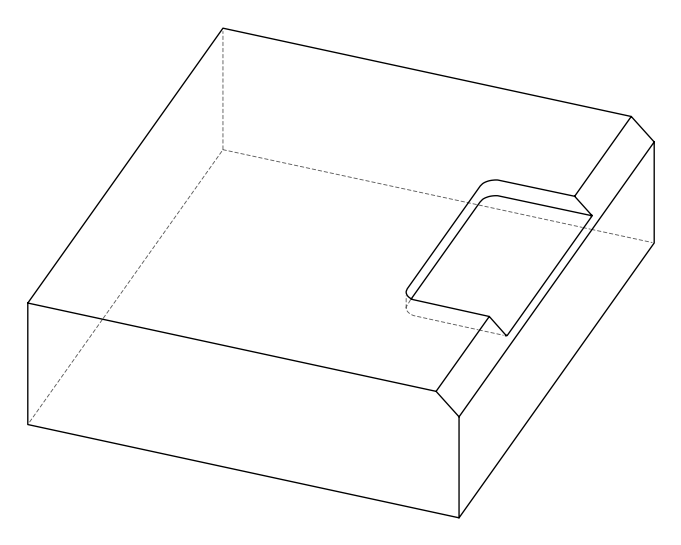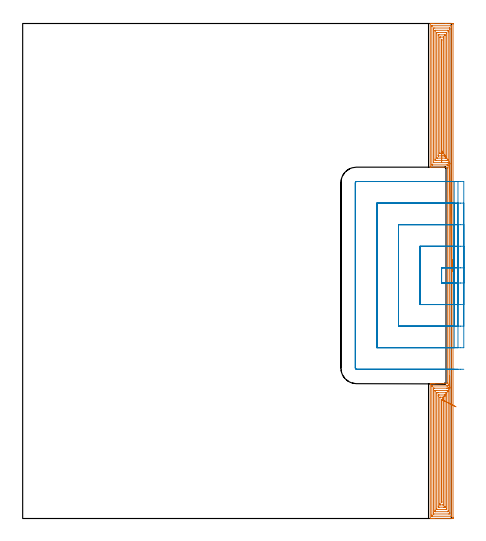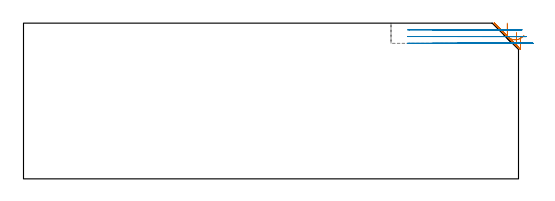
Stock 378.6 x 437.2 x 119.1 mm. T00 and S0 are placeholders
(PLAN: 2 operations, 1 tool changes, 27.8 min)
(1 AREA_MILL | FG_CHAMFER_SURFACE | UGT0205_001 | 19.6 min | 84033 mm3)
(2 MILL_SLOT | SLOT_PARTIAL_RECTANGULAR | UGT0201_109 | Follow Part, ap 6.35, ae 75% | 8.23 min | 253621 mm3)
(TOOL UGT0205_001 | Chamfer Mill 20 x 3 x 45 deg. | D20 FL50 Z2)
(TOOL UGT0201_109 | End Mill 25.4 mm | D25.4 FL25 Z2)
(OP 1 AREA_MILL)
G17 G21 G94 G90
T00 M6
G54
G17 G0 G90 X380.1 Y228.6 S1061 M3
G43 Z129.1 H0
Z109.
G94 G1 Y228.562 Z108.128 F250.
Y228.448 Z107.264
Y228.259 Z106.412
Y227.997 Z105.58
Y227.663 Z104.774
Y227.26 Z104.
Y226.792 Z103.264
Y226.26 Z102.572
Y225.671 Z101.929
Y225.028 Z101.34
Y224.336 Z100.808
Y223.6 Z100.34
Y222.826 Z99.937
Y222.02 Z99.603
Y221.188 Z99.341
Y220.336 Z99.152
Y219.472 Z99.038
Y218.6 Z99.
Y1.108
X380.099 Y0.618 Z99.001
X380.096 Y0.218 Z99.002
X380.092 Y0.01 Z99.005
X379.703 Y0. Z99.394
X363.637 Z115.458
X363.03 Z116.065
X362.489 Z116.608
X362.152 Z116.944
X361.611 Z117.485
X361.274 Z117.82
X360.305 Z118.795
X360.152 Y0.001 Z118.941
X360.076 Y0.004 Z119.016
X360.003 Y0.01 Z119.088
X360. Y0.172 Z119.1
Y118.99
X360.003 Y119.09 Z119.089
X360.096 Y119.097 Z118.997
X360.196 Y119.1 Z118.902
X360.831 Z118.268
X361.718 Z117.381
X362.152 Z116.944
X362.369 Z116.728
X363.03 Z116.067
X363.247 Z115.851
X363.907 Z115.186
X371.64 Z107.456
X375.315 Z103.781
X375.399 Z103.699
X375.398 Y119.436 Z103.698
X375.4 Y119.713 Z103.699
X375.395 Y119.796 Z103.692
X375.4 Y119.813 Z103.7
Y309.357
Y309.565 Z103.686
X375.395 Y309.567
X375.392 Y309.573 Z103.689
X375.398 Y309.724 Z103.698
X375.4 Y309.826 Z103.7
Y310.127
Y310.3
X360.397 Z118.7
X360.28 Y310.301 Z118.817
X360.005 Y310.31 Z119.091
X360. Y310.617 Z119.1
Y437.028
X360.002 Y437.19 Z119.088
X360.15 Y437.197 Z118.942
X360.305 Y437.2 Z118.795
X360.6 Z118.499
X361.274 Z117.82
X362.489 Z116.608
X363.03 Z116.065
X373.864 Z105.233
X379.703 Z99.394
X379.976 Y437.197 Z99.121
X380.092 Y437.19 Z99.006
X380.099 Y437.072 Z98.999
X380.1 Y436.582 Z99.
Y218.6
X378.686 Z100.414
Y2.548
X378.679 Y2.015 Z100.421
X378.654 Y2.01 Z100.446
X378.584 Y2.005 Z100.516
X378.478 Y2.001 Z100.622
X361.672 Z117.428
X361.486 Y2.003 Z117.614
X361.455 Y2.005 Z117.645
X361.425 Y2.009 Z117.675
X361.421 Y2.05 Z117.679
X361.416 Y2.261 Z117.684
X361.415 Y2.405 Z117.685
X361.414 Y3.156 Z117.686
X361.415 Y116.756 Z117.685
X361.416 Y116.944 Z117.684
X361.419 Y117.037 Z117.681
X361.421 Y117.079 Z117.679
X361.434 Y117.09 Z117.666
X361.477 Y117.092 Z117.623
X361.815 Y117.099 Z117.285
X374.438 Y117.101 Z104.662
X374.975 Y117.103 Z104.125
X375.315 Y117.11 Z103.785
X375.577 Y117.126 Z103.523
X375.775 Y117.181 Z103.325
X375.945 Y117.265 Z103.155
X376.193 Y117.455 Z102.907
X376.286 Y117.554 Z102.814
X376.364 Y117.649 Z102.736
X376.536 Y117.925 Z102.564
X376.62 Y118.108 Z102.48
X376.686 Y118.292 Z102.414
X376.751 Y118.543 Z102.349
X376.794 Y118.824 Z102.306
X376.807 Y119.12 Z102.293
X376.812 Y119.436 Z102.288
X376.814 Y119.567 Z102.286
Y309.724
X376.812 Y309.987 Z102.288
X376.807 Y310.3 Z102.293
X376.789 Y310.617 Z102.311
X376.727 Y310.967 Z102.373
X376.623 Y311.283 Z102.477
X376.517 Y311.51 Z102.583
X376.392 Y311.711 Z102.708
X376.193 Y311.944 Z102.907
X376.052 Y312.064 Z103.048
X375.856 Y312.183 Z103.244
X375.63 Y312.263 Z103.47
X375.424 Y312.293 Z103.676
X375.315 Y312.296 Z103.785
X374.54 Y312.3 Z104.56
X362.05 Y312.301 Z117.05
X361.847 Y312.303 Z117.253
X361.441 Y312.31 Z117.659
X361.42 Y312.319 Z117.68
X361.418 Y312.327 Z117.682
X361.416 Y312.354 Z117.684
X361.415 Y312.404 Z117.685
X361.414 Y434.652 Z117.686
X361.421 Y435.185 Z117.679
X361.446 Y435.19 Z117.654
X361.516 Y435.195 Z117.584
X361.622 Y435.199 Z117.478
X378.428 Y435.2 Z100.672
X378.614 Y435.197 Z100.486
X378.645 Y435.195 Z100.455
X378.675 Y435.191 Z100.425
X378.679 Y435.15 Z100.421
X378.684 Y434.939 Z100.416
X378.685 Y434.795 Z100.415
X378.686 Y434.044 Z100.414
Y218.6
X377.27 Y313.297 Z101.83
X377.268 Z101.832
X377.07 Y313.512 Z102.03
X376.859 Y313.711 Z102.241
X376.62 Y313.895 Z102.48
X376.286 Y314.095 Z102.814
X376.193 Y314.132 Z102.907
X376.035 Y314.19 Z103.065
X375.793 Y314.25 Z103.307
X375.595 Y314.275 Z103.505
X375.423 Y314.291 Z103.677
X375.315 Y314.297 Z103.785
X375.208 Y314.299 Z103.892
X363.03 Y314.301 Z116.07
X362.92 Y314.302 Z116.18
X362.856 Y314.31 Z116.244
X362.834 Y314.315 Z116.266
X362.832 Y314.323 Z116.268
X362.83 Y314.338 Z116.27
X362.829 Y314.395 Z116.271
Y432.115
X362.83 Y432.318 Z116.27
X362.835 Y433.008 Z116.265
X362.848 Y433.193 Z116.252
X363.907 Y433.2 Z115.193
X376.883 Y433.199 Z102.217
X377.07 Y433.195 Z102.03
X377.252 Y433.19 Z101.848
X377.264 Y433.008 Z101.836
X377.268 Y432.807 Z101.832
X377.271 Y432.115 Z101.829
Y431.91
Y313.986
Y313.297
X375.851 Y316.272 Z103.249
X375.838 Y316.271 Z103.262
X375.755 Y316.273 Z103.345
X375.601 Y316.28 Z103.499
X375.315 Y316.29 Z103.785
X375. Y316.298 Z104.1
X374.438 Y316.3 Z104.662
X374.121 Z104.979
X365.345 Z113.755
X364.785 Y316.302 Z114.315
X364.463 Y316.305 Z114.637
X364.25 Y316.315 Z114.85
X364.246 Y316.525 Z114.854
X364.244 Y316.87 Z114.856
X364.243 Y317.422 Z114.857
Y430.328
X364.246 Y430.876 Z114.854
X364.25 Y431.063 Z114.85
X364.256 Y431.19 Z114.844
X364.806 Y431.2 Z114.294
X375.337 Z103.763
X375.742 Y431.193 Z103.358
X375.838 Y431.19 Z103.262
X375.85 Y431.131 Z103.25
X375.852 Y431.06 Z103.248
X375.856 Y430.671 Z103.244
X375.857 Y430.328 Z103.243
Y429.776
Y316.87
X375.855 Y316.321 Z103.245
X375.851 Y316.272 Z103.249
X374.438 Y318.31 Z104.662
X373.909 Y318.302 Z105.191
X373.56 Y318.301 Z105.54
X373.033 Y318.3 Z106.067
X366.54 Y318.301 Z112.56
X366.01 Y318.303 Z113.09
X365.662 Y318.31 Z113.438
X365.657 Y318.663 Z113.443
Y428.541
X365.662 Y429.19 Z113.438
X365.896 Y429.197 Z113.204
X366.54 Y429.2 Z112.56
X366.77 Z112.33
X373.792 Y429.199 Z105.308
X374.438 Y429.19 Z104.662
X374.443 Y428.541 Z104.657
Y318.657
X374.438 Y318.31 Z104.662
X373.023 Y320.321 Z106.077
X372.965 Y320.31 Z106.135
X372.822 Y320.302 Z106.278
X372.683 Y320.301 Z106.417
X371.946 Y320.3 Z107.154
X367.276 Y320.301 Z111.824
X367.182 Y320.303 Z111.918
X367.107 Y320.31 Z111.993
X367.077 Y320.315 Z112.023
X367.076 Y320.328 Z112.024
X367.073 Y320.444 Z112.027
X367.071 Y320.796 Z112.029
Y426.755
X367.072 Y427.106 Z112.028
X367.075 Y427.157 Z112.025
X367.077 Y427.182 Z112.023
X367.091 Y427.19 Z112.009
X367.199 Y427.195 Z111.901
X367.417 Y427.198 Z111.683
X367.858 Y427.2 Z111.242
X372.683 Z106.417
X372.828 Y427.198 Z106.272
X372.945 Y427.195 Z106.155
X373.016 Y427.19 Z106.084
X373.022 Y427.106 Z106.078
X373.026 Y426.755 Z106.074
X373.028 Y426.403 Z106.072
X373.029 Y320.985 Z106.071
X373.027 Y320.444 Z106.073
X373.025 Y320.356 Z106.075
X373.023 Y320.321 Z106.077
X371.605 Y322.309 Z107.495
X371.585 Y322.307 Z107.515
X371.535 Y322.303 Z107.565
X371.332 Y322.301 Z107.768
X369.104 Y322.3 Z109.996
X368.745 Y322.306 Z110.355
X368.565 Y322.31 Z110.535
X368.492 Y322.319 Z110.608
X368.491 Y322.378 Z110.609
X368.486 Y322.929 Z110.614
Y424.774
X368.487 Y424.968 Z110.613
X368.49 Y425.142 Z110.61
X368.492 Y425.178 Z110.608
X368.565 Y425.19 Z110.535
X368.717 Y425.195 Z110.383
X368.945 Y425.199 Z110.155
X371.579 Z107.521
X371.601 Y425.194 Z107.499
X371.606 Y425.192 Z107.494
X371.61 Y425.167 Z107.49
X371.612 Y424.968 Z107.488
X371.615 Y424.269 Z107.485
Y424.075
X371.614 Y323.124 Z107.486
X371.611 Y322.428 Z107.489
X371.608 Y322.327 Z107.492
X371.605 Y322.309 Z107.495
X370.193 Y324.31 Z108.907
X370.05 Y324.305 Z109.05
X369.965 Y324.306 Z109.135
X369.918 Y324.309 Z109.182
X369.907 Y324.452 Z109.193
X369.902 Y324.758 Z109.198
X369.9 Y324.911 Z109.2
Y422.288
Y422.44
X369.907 Y423.181 Z109.193
X370.033 Y423.198 Z109.067
X370.05 Y423.197 Z109.05
X370.193 Y423.181 Z108.907
X370.196 Y423.032 Z108.904
X370.2 Y422.288 Z108.9
Y422.135
Y324.758
X370.198 Y324.604 Z108.902
X370.193 Y324.31 Z108.907
X370.178 Y323.439 Z108.96
X370.162 Y322.577 Z109.09
X370.147 Y321.729 Z109.293
X370.133 Y320.901 Z109.57
X370.119 Y320.102 Z109.918
X370.105 Y319.335 Z110.335
X370.092 Y318.608 Z110.816
X370.08 Y317.925 Z111.36
X370.069 Y317.293 Z111.96
X370.059 Y316.715 Z112.614
X370.05 Y316.196 Z113.315
X370.042 Y315.741 Z114.059
X370.035 Y315.351 Z114.84
X370.029 Y315.032 Z115.651
X370.025 Y314.784 Z116.488
X370.022 Y314.611 Z117.343
X370.02 Y314.512 Z118.21
Y314.489 Z119.082
G0 Z129.1
X377.085 Y125.863
Z112.016
G1 X377.086 Y125.841 Z111.144
X377.088 Y125.743 Z110.277
X377.091 Y125.569 Z109.422
X377.095 Y125.322 Z108.586
X377.101 Y125.003 Z107.774
X377.108 Y124.615 Z106.993
X377.116 Y124.16 Z106.248
X377.126 Y123.641 Z105.547
X377.136 Y123.064 Z104.893
X377.148 Y122.432 Z104.292
X377.16 Y121.749 Z103.748
X377.174 Y121.022 Z103.266
X377.188 Y120.256 Z102.849
X377.202 Y119.457 Z102.501
X377.217 Y118.63 Z102.223
X377.233 Y117.782 Z102.019
X377.249 Y116.919 Z101.889
X377.265 Y116.049 Z101.835
X377.268 Y115.863 Z101.832
X377.27 Y115.659 Z101.83
X377.271 Y114.969 Z101.829
X377.272 Y114.765 Z101.828
X377.271 Y5.085 Z101.829
X377.27 Y4.882 Z101.83
X377.265 Y4.192 Z101.835
X377.252 Y4.007 Z101.848
X376.193 Y4. Z102.907
X363.217 Y4.001 Z115.883
X363.03 Y4.005 Z116.07
X362.848 Y4.01 Z116.252
X362.836 Y4.192 Z116.264
X362.832 Y4.393 Z116.268
X362.829 Y5.085 Z116.271
Y5.29
Y114.281
X362.831 Y114.969 Z116.269
X362.834 Y115.07 Z116.266
X362.835 Y115.088 Z116.265
X362.859 Y115.093 Z116.241
X362.903 Y115.098 Z116.197
X363.03 Y115.099 Z116.07
X363.779 Y115.1 Z115.321
X374.438 Z104.662
X375.184 Y115.103 Z103.916
X375.315 Y115.109 Z103.785
X375.679 Y115.131 Z103.421
X375.969 Y115.197 Z103.131
X376.193 Y115.271 Z102.907
X376.429 Y115.386 Z102.671
X376.575 Y115.474 Z102.525
X377.059 Y115.863 Z102.041
X377.07 Y115.874 Z102.03
X377.265 Y116.049 Z101.835
X375.847 Y113.125 Z103.253
X375.851 Y113.114 Z103.249
X375.854 Y113.077 Z103.246
X375.856 Y112.996 Z103.244
X375.857 Y112.631 Z103.243
Y112.289
Y6.872
X375.854 Y6.324 Z103.246
X375.85 Y6.137 Z103.25
X375.844 Y6.01 Z103.256
X375.294 Y6. Z103.806
X364.763 Z114.337
X364.358 Y6.007 Z114.742
X364.262 Y6.01 Z114.838
X364.25 Y6.069 Z114.85
X364.248 Y6.14 Z114.852
X364.244 Y6.529 Z114.856
X364.243 Y6.872 Z114.857
Y7.424
Y112.289
X364.245 Y112.839 Z114.855
X364.248 Y113.024 Z114.852
X364.249 Y113.083 Z114.851
X364.288 Y113.09 Z114.812
X364.387 Y113.093 Z114.713
X364.785 Y113.099 Z114.315
X364.866 Y113.1 Z114.234
X374.519 Z104.581
X375.315 Y113.103 Z103.785
X375.392 Y113.105 Z103.708
X375.729 Y113.123 Z103.371
X375.847 Y113.125 Z103.253
X374.438 Y111.09 Z104.662
X374.443 Y110.503 Z104.657
Y8.659
X374.438 Y8.01 Z104.662
X374.204 Y8.003 Z104.896
X373.56 Y8. Z105.54
X373.33 Z105.77
X366.308 Y8.001 Z112.792
X365.662 Y8.01 Z113.438
X365.657 Y8.659 Z113.443
Y8.664
Y110.503
X365.662 Y111.09 Z113.438
X365.956 Y111.097 Z113.144
X366.54 Y111.099 Z112.56
X366.831 Y111.1 Z112.269
X373.56 Y111.099 Z105.54
X373.852 Y111.098 Z105.248
X374.438 Y111.09 Z104.662
X373.022 Y109.084 Z106.078
X373.024 Y109.067 Z106.076
X373.027 Y108.716 Z106.073
X373.029 Y108.364 Z106.071
Y107.822
Y10.445
X373.027 Y10.095 Z106.073
X373.025 Y10.043 Z106.075
X373.023 Y10.018 Z106.077
X373.009 Y10.01 Z106.091
X372.901 Y10.006 Z106.199
X372.683 Y10.002 Z106.417
X372.242 Y10. Z106.858
X371.805 Z107.295
X367.855 Z111.245
X367.417 Y10.001 Z111.683
X367.272 Y10.002 Z111.828
X367.155 Y10.006 Z111.945
X367.084 Y10.01 Z112.016
X367.078 Y10.094 Z112.022
X367.074 Y10.445 Z112.026
X367.072 Y10.797 Z112.028
X367.071 Y108.175 Z112.029
X367.073 Y108.716 Z112.027
X367.076 Y109.063 Z112.024
X367.078 Y109.084 Z112.022
X367.089 Y109.09 Z112.011
X367.134 Y109.095 Z111.966
X367.229 Y109.098 Z111.871
X367.417 Y109.1 Z111.683
X367.918 Z111.182
X372.808 Z106.292
X372.909 Y109.098 Z106.191
X372.976 Y109.095 Z106.124
X373.014 Y109.09 Z106.086
X373.022 Y109.084 Z106.078
X371.608 Y107.081 Z107.492
X371.61 Y107.028 Z107.49
X371.612 Y106.929 Z107.488
X371.615 Y106.23 Z107.485
Y106.036
X371.614 Y12.426 Z107.486
X371.613 Y12.232 Z107.487
X371.61 Y12.058 Z107.49
X371.608 Y12.022 Z107.492
X371.535 Y12.01 Z107.565
X371.383 Y12.005 Z107.717
X371.155 Y12.001 Z107.945
X368.521 Y12.002 Z110.579
X368.499 Y12.006 Z110.601
X368.494 Y12.008 Z110.606
X368.49 Y12.033 Z110.61
X368.488 Y12.232 Z110.612
X368.485 Y12.931 Z110.615
Y13.125
X368.486 Y106.929 Z110.614
X368.487 Y107.016 Z110.613
X368.489 Y107.059 Z110.611
X368.492 Y107.076 Z110.608
X368.503 Y107.09 Z110.597
X368.837 Y107.097 Z110.263
X369.005 Y107.099 Z110.095
X370.928 Z108.172
X371.095 Y107.097 Z108.005
X371.431 Y107.09 Z107.669
X371.608 Y107.081 Z107.492
X370.194 Y105.044 Z108.906
X370.196 Y104.994 Z108.904
X370.2 Y104.249 Z108.9
Y104.096
Y14.912
X370.199 Y14.76 Z108.901
X370.193 Y14.019 Z108.907
X370.066 Y14.002 Z109.034
X370.05 Y14.003 Z109.05
X369.907 Y14.019 Z109.193
X369.904 Y14.167 Z109.196
X369.9 Y14.912 Z109.2
Y15.065
Y104.555
X369.903 Y104.862 Z109.197
X369.907 Y105.065 Z109.193
X369.912 Y105.092 Z109.188
X369.92 Y105.094 Z109.18
X369.946 Y105.097 Z109.154
X370.05 Y105.096 Z109.05
X370.1 Y105.092 Z109.
X370.194 Y105.044 Z108.906
X370.796 Y104.737 Z108.355
X371.439 Y104.409 Z107.865
X372.117 Y104.064 Z107.439
X372.826 Y103.702 Z107.081
X373.56 Y103.328 Z106.794
X374.314 Y102.944 Z106.58
X375.081 Y102.553 Z106.441
X375.856 Y102.158 Z106.377
X376.634 Y101.762 Z106.389
X377.407 Y101.368 Z106.477
X378.171 Y100.979 Z106.641
X378.918 Y100.598 Z106.878
X379.645 Y100.228 Z107.188
X380.345 Y99.871 Z107.568
X381.013 Y99.531 Z108.014
X381.643 Y99.21 Z108.525
X382.231 Y98.91 Z109.095
X382.773 Y98.634 Z109.72
G0 Z129.1
M5
M2
(OP 2 MILL_SLOT)
G17 G21 G94 G90
T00 M6
G54
G17 G0 G90 X381.1 Y221.4 S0 M3
G43 Z129.1 H0
Z113.967
G94 G1 X378.1 F250.
X370. F500.
Y208.
X378.1
X381.1 F250.
Y240.45 F500.
X378.1 F250.
X350.95 F500.
Y188.95
X378.1
X381.1 F250.
Y259.5 F500.
X378.1 F250.
X331.9 F500.
Y169.9
X378.1
X381.1 F250.
Y278.55 F500.
X378.1 F250.
X312.85 F500.
Y150.85
X378.1
X381.1 F250.
Y297.6 F500.
X378.1 F250.
X295. F500.
G3 X293.8 Y296.4 R1.2
G1 Y133.
G3 X295. Y131.8 R1.2
G1 X378.1
X381.1 F250.
G0 Z129.1
X384.466 Y221.4
Z108.833
G1 X381.466
X370. F500.
Y208.
X381.467
X384.467 F250.
X384.466 Y240.45 F500.
X381.466 F250.
X350.95 F500.
Y188.95
X381.467
X384.467 F250.
X384.466 Y259.5 F500.
X381.466 F250.
X331.9 F500.
Y169.9
X381.467
X384.467 F250.
X384.466 Y278.55 F500.
X381.466 F250.
X312.85 F500.
Y150.85
X381.467
X384.467 F250.
X384.466 Y297.6 F500.
X381.466 F250.
X295. F500.
G3 X293.8 Y296.4 R1.2
G1 Y133.
G3 X295. Y131.8 R1.2
G1 X381.467
X384.467 F250.
G0 Z129.1
X389.599 Y221.4
Z103.7
G1 X386.599
X370. F500.
Y208.
X386.599
X389.599 F250.
Y240.45 F500.
X386.599 F250.
X350.95 F500.
Y188.95
X386.599
X389.599 F250.
Y259.5 F500.
X386.599 F250.
X331.9 F500.
Y169.9
X386.599
X389.599 F250.
Y278.55 F500.
X386.599 F250.
X312.85 F500.
Y150.85
X386.599
X389.599 F250.
Y297.6 F500.
X386.599 F250.
X295. F500.
G3 X293.8 Y296.4 R1.2
G1 Y133.
G3 X295. Y131.8 R1.2
G1 X386.599
X389.599 F250.
G0 Z129.1
M5
M2
